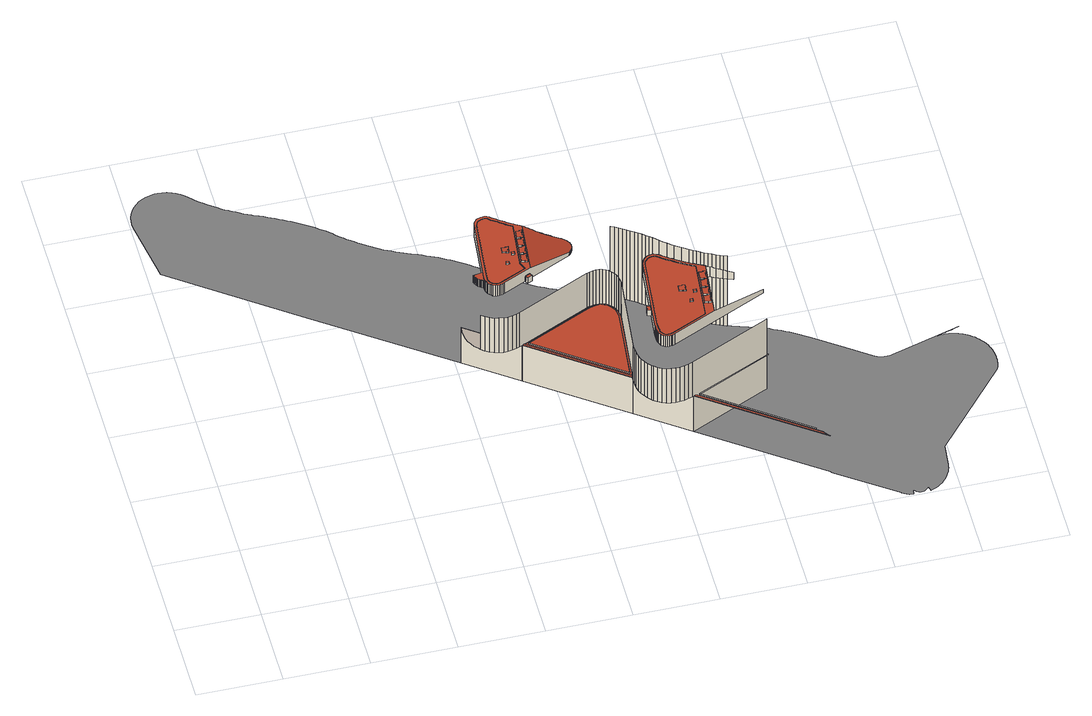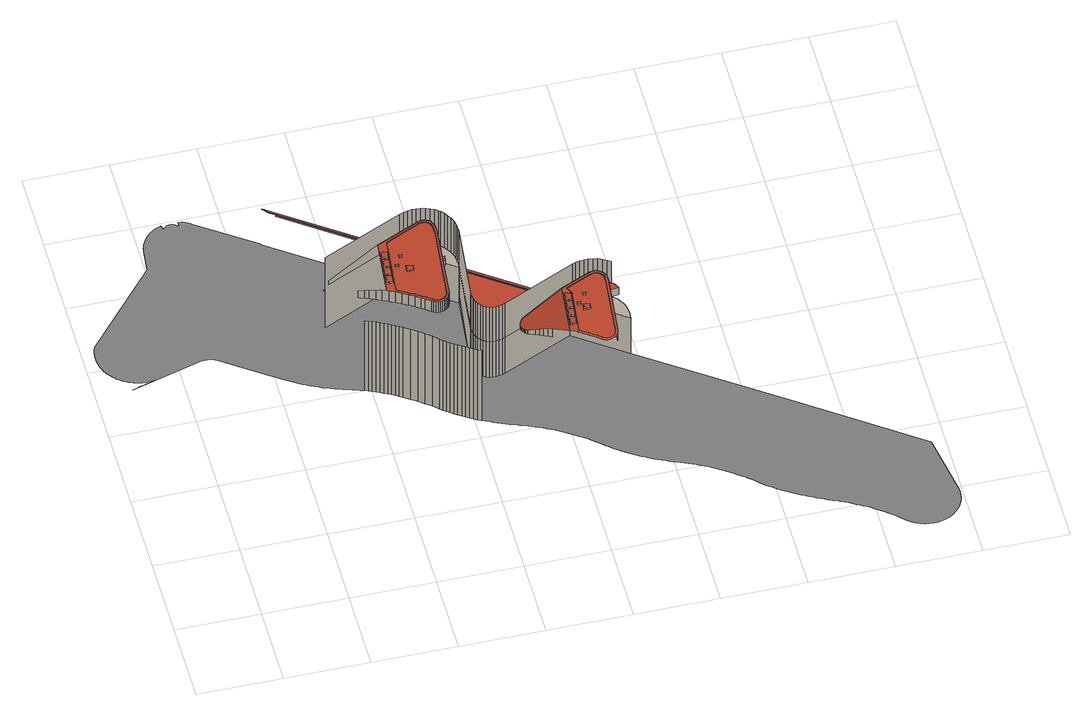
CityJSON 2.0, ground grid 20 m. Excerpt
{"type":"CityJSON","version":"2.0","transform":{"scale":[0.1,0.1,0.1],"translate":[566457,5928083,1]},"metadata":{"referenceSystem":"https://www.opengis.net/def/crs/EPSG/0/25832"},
"CityObjects":{
"building1":{"type":"Building","attributes":{"Grundfläche 2D":"8619.671251","Grundhöhe NN":"1.029"},"children":["building1-1","building1-2","building1-3","building1-4","building1-5","building1-6","building1-7","building1-8","building1-9","building1-10","building1-11","building1-12","building1-13","building1-14","building1-15","building1-16","building1-17","building1-18","building1-19"],"geometry":[{"type":"MultiSurface","lod":"3","boundaries":[[[0,1,2,3]],[[3,2,4,5]],[[5,4,6,7]],[[8,9,10,11,12,13,14,15,16,17,18,19,20,21,22,23,6,4,2,1]],[[24,25,17,16,26,27]],[[7,6,23,28]],[[28,23,22,29]],[[29,22,21,30]],[[31,32,33,34]],[[35,36,32,31]],[[34,33,37,38]],[[39,40,36,35]],[[38,37,41,42]],[[41,43,44,42]],[[45,46,47,48]],[[49,50,46,45]],[[48,47,51,52]],[[44,43,53,54]],[[52,51,55,56]],[[57,58,50,49]],[[59,58,57,60]],[[30,21,20,61]],[[54,53,62,63]],[[64,65,59,60]],[[62,66,67,63]],[[68,65,64,69]],[[70,68,69,71]],[[66,72,73,67]],[[39,74,75,76,77,78,40]],[[61,20,19,79]],[[80,70,71,81]],[[72,82,83,73]],[[84,80,81,85]],[[82,86,87,83]],[[88,84,85,89]],[[79,19,18,90]],[[86,91,92,87]],[[93,88,89,94]],[[95,96,56,55,97,98]],[[99,100,93,94]],[[101,102,103,104,98,97,55,51,47,46,50,58,59,65,68,70,80,84,88,93,100,105,106,107,108,109,110,111,112,113,114,115,116,117,118,119,120,121,122,123,124,125,126]],[[127,128,129,130,131,132,133,134,135,136,137,138,139,140,141,142,143,144,145,146,147,148,149,75,74,39,35,31,34,38,42,44,54,63,67,73,83,87,92,150,151,152,153,154,155],[156,99,94,89,85,81,71,69,64,60,57,49,45,48,52,56,96,95,157,158,159,160,161,162,163,164,165,166,167,168,169,170,171,172,173,174,175,176,177,178,179,180,181]],[[156,105,100,99]],[[182,183,184,25,17]],[[25,184,183,185,90,18,17]],[[186,187,188,189]],[[106,105,156,181]],[[190,191,189,188]],[[150,92,91,192,193]],[[194,17,25,195]],[[196,197,198,199,200,201]],[[202,203,204,205]],[[205,204,206,207]],[[198,208,209,210,211,199]],[[212,213,203,202]],[[207,206,214,215]],[[216,217,213,212]],[[215,214,218,219]],[[220,221,222,223,224,225,209,208,198,197,196,226,227,228,229,230,231,232,233,151,150,193,234,235,236,237,238,239,240,241,242,243,244,245,246]],[[247,248,210,209,225,224]],[[219,218,249,250]],[[250,249,251,252]],[[253,254,247,224,223,222]],[[252,251,255,256]],[[256,255,257,258]],[[193,192,259,234]],[[260,261,262,253,222,221,220]],[[234,259,263,235]],[[249,218,214,206,204,203,213,217,194,264,265,266,267,268,269,270,271,257,255,251]],[[258,257,271,272]],[[235,263,273,236]],[[260,220,246]],[[274,275,184,183]],[[246,276,261,260]],[[190,277,278,191]],[[279,185,183,184,275,274]],[[236,273,280,237]],[[245,281,276,246]],[[282,283,187,186]],[[284,281,245,244]],[[237,280,285,238]],[[286,284,244,243]],[[285,287,239,238]],[[288,286,243,242]],[[287,289,240,239]],[[290,288,242,241]],[[277,291,292,278]],[[289,290,241,240]],[[293,294,275,274]],[[272,271,270,295]],[[296,297,298,299,300,301,302,303,304,305,306,293,274,183,182,17,194,307,308],[189,191,278,292,309,310,311,312,313,314,315,316,317,318,319,282,186]],[[320,279,274,275,294,293]],[[195,194,217,216,321,308,322]],[[307,194,195,322,308]],[[291,323,309,292]],[[306,324,294,293]],[[325,320,293,294,324,306]],[[295,270,269,326]],[[323,291,277,190,188,187,283,327,328,329,330,331,332,333,334,335,336]],[[323,336,310,309]],[[305,337,324,306]],[[338,325,306,324,337,305]],[[326,269,268,339]],[[336,335,311,310]],[[340,341,342,343]],[[343,342,344,345]],[[346,347,341,340]],[[348,349,347,346]],[[345,344,350,351]],[[352,353,349,348]],[[304,354,337,305]],[[264,194,195,355]],[[350,356,357,351]],[[358,338,305,337,354,304]],[[359,360,353,352]],[[361,360,359,362]],[[363,364,365,366]],[[367,368,364,363]],[[311,335,334,312]],[[366,365,369,370]],[[357,356,371,372]],[[373,374,368,367]],[[370,369,375,376]],[[376,375,377,378]],[[303,379,354,304]],[[380,374,373,381]],[[382,358,304,354,379,303]],[[371,383,384,372]],[[378,377,385,386]],[[339,268,267,387]],[[312,334,333,313]],[[386,385,388,389]],[[390,380,381,391]],[[383,392,393,384]],[[394,390,391,395]],[[302,396,379,303]],[[313,333,332,314]],[[397,382,303,379,396,302]],[[398,394,395,399]],[[319,327,283,282]],[[314,332,331,315]],[[392,400,401,393]],[[301,402,396,302]],[[318,328,327,319]],[[403,397,302,396,402,301]],[[315,331,330,316]],[[317,329,328,318]],[[404,398,399,405]],[[316,330,329,317]],[[387,267,266,406]],[[300,407,402,301]],[[408,403,301,402,407,300]],[[321,409,296,410,322,308]],[[400,411,412,401]],[[308,322,410,296]],[[409,413,297,414,410,296]],[[415,404,405,416]],[[296,410,414,297]],[[299,417,407,300]],[[418,408,300,407,417,299]],[[413,419,298,420,414,297]],[[297,414,420,298]],[[298,420,417,299]],[[419,418,299,417,420,298]],[[421,415,416,422]],[[412,411,423,424]],[[406,266,265,425]],[[388,426,427,389]],[[428,429,430,361,362,431]],[[432,433,421,422]],[[434,428,431,435]],[[436,434,435,437]],[[426,438,439,427]],[[438,440,441,439]],[[442,436,437,443]],[[440,438,426,388,385,377,375,369,365,364,368,374,380,390,394,398,404,415,421,433,444,445,446,447,448,449,450,451,452,453,454,455,456,457,458,459,460,461,462,463,464,465,466,467,468,469]],[[441,440,469,470]],[[471,442,443,472]],[[473,474,475,476]],[[469,468,477,470]],[[478,479,471,472]],[[468,467,480,477]],[[472,443,437,435,431,362,359,352,348,346,340,343,345,351,357,372,384,393,401,412,424,481,482,483,484,485,486,487,488,489,490,491,492,493,494,495,496,497,498,499,500,501,502,503,504,505,506,507,508,478],[509,510,511,512,513,514,515,516,517,518,519,520,521,522,523,524,525,526,527,528,529,530,432,422,416,405,399,395,391,381,373,367,363,366,370,376,378,386,389,427,439,441,470,477,480,531]],[[474,532,533,475]],[[508,534,479,478]],[[480,467,466,531]],[[466,465,509,531]],[[532,535,536,533]],[[507,537,534,508]],[[465,464,510,509]],[[506,538,537,507]],[[535,539,540,536]],[[510,464,463,511]],[[505,541,538,506]],[[511,463,462,512]],[[539,542,543,540]],[[544,541,505,504]],[[514,513,512,462,461,460]],[[545,546,547,548]],[[503,549,544,504]],[[542,550,551,543]],[[516,515,514,460,459,458]],[[550,552,553,551]],[[554,555,556,549,503,502,501,500]],[[518,517,516,458,457,456]],[[552,557,558,553]],[[559,560,554,500,499,498]],[[561,562,563,564,565,566,567,568,569,570,571,572,573,574,575,576,577,578,579,580,581,582,583,584,585,586,587,588,589,590,591,592,593,594,595,596,597,598,599,600,601,602,603,604,605,606,607,608,609,610,611,612,613,614,615,616,617,618,619,620,621,622,623,624,625,626,627,628,629,630,631,632,633,634,635,636,637,638,639,640,641,476,475,533,536,540,543,551,553,558,642,643,644,645,646,647,648,649,650,651,652,653,654,655,656,657,658,659,660,661,662,663,664,665,666,667,668,669,670,671,672,673,674,675,676,677,678,679,680,681,682,683,684,685,686,687,688,689,690,691,692,693,694,695,696,697,698,699,700,701,702,703,704,705,706,707,708,709,710,711,712,713,714,715,716,717,718,719,720,721,722,723,724,725,726,727,728,729,730,731,732,733,734,735,736,737,738,739,740,741,742,743,744,745,746,747,748,749,750,751,752,753,754,755,756,757,758,759,760,761,762,763,764,765,766,767,768,769,770,771,772,773,774,775,776,777,778,779,780,781,782,783,784,785,786,787,788,789,790,791,792,793,794,795,796,797,798,799,800,801,802,803,804,805,806,807,808,809,810,811,812,813,814,815,355,195,25,24,816,817,818,819,820,821,822,823,824,825,826,827,828,829,830,831,832,833,834,835,836,837,838,839,840,841,842,843,844,845,846,847,848,849,850,851,852,853,854,855,856,857,858,859,860,861,862,863,864,865,866,867,868,869,870,871,872]],[[520,519,518,456,455,454]],[[557,873,642,558]],[[355,874,875,876,877,878,425,265,264]],[[264,879,880,876,875,874,355]],[[530,444,433,432]],[[559,498,497,496,495,881,882,883]],[[873,884,643,642]],[[522,521,520,454,453,452]],[[884,885,644,643]],[[452,451,450,524,523,522]],[[881,495,494,493,492,886,887,888]],[[644,885,889,890,646,645]],[[450,449,448,526,525,524]],[[448,447,446,528,527,526]],[[891,892,893,886,492,491,490,489]],[[646,890,894,895,648,647]],[[529,528,446,445,444,530]],[[481,424,423,896,897]],[[891,489,488,487,486,898,899,900]],[[648,895,901,902,650,649]],[[898,486,485,484,483,903,904,905]],[[548,547,906,907,908,909]],[[650,902,910,911,652,651]],[[912,913,914,903,483,482,915,916]],[[652,911,917,918,654,653]],[[918,919,655,654]],[[920,921,922,912,916,923,924,925]],[[919,926,656,655]],[[926,927,657,656]],[[920,925,928,929,930,931,932,933]],[[927,934,658,657]],[[930,935,936,937,938,931]],[[934,939,659,658]],[[939,940,660,659]],[[937,936,941,942,943,944,945,946]],[[940,947,661,660]],[[947,948,662,661]],[[948,949,663,662]],[[949,950,664,663]]],"semantics":{"surfaces":[{"type":"WallSurface"},{"type":"OuterCeilingSurface"},{"type":"RoofSurface"},{"type":"GroundSurface"}],"values":[0,0,0,1,0,0,0,0,0,0,0,0,0,0,0,0,0,0,0,0,0,0,0,0,0,0,0,0,0,0,0,0,0,0,0,0,0,0,0,0,2,2,0,0,0,0,0,0,0,0,0,0,0,0,0,0,0,0,2,0,0,0,0,0,0,0,0,0,1,0,0,2,0,0,0,0,0,0,0,0,0,0,0,0,0,0,0,0,0,0,2,0,0,0,0,0,0,0,2,0,0,0,0,0,0,0,0,0,0,0,0,0,0,0,0,0,0,0,0,0,0,0,0,0,0,0,0,0,0,0,0,0,0,0,0,0,0,0,0,0,0,0,0,0,0,0,0,0,0,0,0,0,0,0,0,0,0,0,0,0,0,0,0,0,0,0,0,0,0,0,0,0,0,0,0,2,0,0,0,0,0,0,2,0,0,0,0,0,0,0,0,0,0,0,0,0,0,0,0,0,0,0,0,0,0,0,0,3,0,0,0,0,0,0,0,0,0,0,0,0,0,0,0,0,0,0,0,0,0,0,0,0,0,0,0,0,0,0,0,0,0,0,0,0,0,0,0]}}]},
"building1-1":{"type":"BuildingInstallation","parents":["building1"],"geometry":[{"type":"MultiSurface","lod":"3","boundaries":[[[951,952,953,954,955,956,957,958,959,960,961,962,963,964,965,966]],[[967,968,966,965]],[[968,969,951,966]],[[952,951,969,970]],[[970,971,953,952]],[[971,972,954,953]],[[972,973,955,954]],[[973,974,956,955]],[[974,975,957,956]],[[975,976,958,957]],[[976,977,959,958]],[[977,978,960,959]],[[978,979,961,960]],[[979,980,962,961]],[[980,78,963,962]],[[77,964,963,78]],[[77,967,965,964]]],"semantics":{"surfaces":[{"type":"RoofSurface"},{"type":"WallSurface"}],"values":[0,1,1,1,1,1,1,1,1,1,1,1,1,1,1,1,1]}}]},
"building1-2":{"type":"BuildingInstallation","parents":["building1"],"geometry":[{"type":"MultiSurface","lod":"3","boundaries":[[[981,982,983,984]],[[984,983,985,986]],[[981,984,986,987]],[[982,981,987,988]],[[983,982,988,985]]],"semantics":{"surfaces":[{"type":"RoofSurface"},{"type":"WallSurface"}],"values":[0,1,1,1,1]}}]},
"building1-3":{"type":"BuildingInstallation","parents":["building1"],"geometry":[{"type":"MultiSurface","lod":"3","boundaries":[[[989,990,991,992,993,994,995,996,997,998,999,1000]],[[1001,1002,993,992]],[[1002,1003,994,993]],[[1003,1004,995,994]],[[996,995,1004,1005]],[[1005,1006,997,996]],[[1006,1007,998,997]],[[1007,1008,999,998]],[[1008,1009,1000,999]],[[1009,1010,989,1000]],[[1010,1011,990,989]],[[1011,1012,991,990]],[[992,991,1012,1001]]],"semantics":{"surfaces":[{"type":"RoofSurface"},{"type":"WallSurface"}],"values":[0,1,1,1,1,1,1,1,1,1,1,1,1]}}]},
"building1-4":{"type":"BuildingInstallation","parents":["building1"],"geometry":[{"type":"MultiSurface","lod":"3","boundaries":[[[1013,1014,1015,1016]],[[1016,1015,1017,1018]],[[1013,1016,1018,1019]],[[1014,1013,1019,1020]],[[1015,1014,1020,1017]]],"semantics":{"surfaces":[{"type":"RoofSurface"},{"type":"WallSurface"}],"values":[0,1,1,1,1]}}]},
"building1-5":{"type":"BuildingInstallation","parents":["building1"],"geometry":[{"type":"MultiSurface","lod":"3","boundaries":[[[1021,1022,1023,1024]],[[1024,1023,1025,1026]],[[1026,1027,1021,1024]],[[1022,1021,1027,1028]],[[1028,1025,1023,1022]]],"semantics":{"surfaces":[{"type":"RoofSurface"},{"type":"WallSurface"}],"values":[0,1,1,1,1]}}]},
"building1-6":{"type":"BuildingInstallation","parents":["building1"],"geometry":[{"type":"MultiSurface","lod":"3","boundaries":[[[1029,1030,1031,1032,1033,1034,1035,1036,1037,1038,1039,1040]],[[1033,1032,1041,1042]],[[1034,1033,1042,1043]],[[1035,1034,1043,1044]],[[1036,1035,1044,1045]],[[1037,1036,1045,1046]],[[1038,1037,1046,1047]],[[1039,1038,1047,1048]],[[1040,1039,1048,1049]],[[1029,1040,1049,1050]],[[1030,1029,1050,1051]],[[1031,1030,1051,1052]],[[1032,1031,1052,1041]]],"semantics":{"surfaces":[{"type":"RoofSurface"},{"type":"WallSurface"}],"values":[0,1,1,1,1,1,1,1,1,1,1,1,1]}}]},
"building1-7":{"type":"BuildingInstallation","parents":["building1"],"geometry":[{"type":"MultiSurface","lod":"3","boundaries":[[[1053,1054,1055,1056,1057,1058,1059,1060,1061,1062,1063,1064]],[[1065,1066,1057,1056]],[[1058,1057,1066,1067]],[[1067,1068,1059,1058]],[[1068,1069,1060,1059]],[[1069,1070,1061,1060]],[[1070,1071,1062,1061]],[[1071,1072,1063,1062]],[[1072,1073,1064,1063]],[[1073,1074,1053,1064]],[[1074,1075,1054,1053]],[[1075,1076,1055,1054]],[[1056,1055,1076,1065]]],"semantics":{"surfaces":[{"type":"RoofSurface"},{"type":"WallSurface"}],"values":[0,1,1,1,1,1,1,1,1,1,1,1,1]}}]},
"building1-8":{"type":"BuildingInstallation","parents":["building1"],"geometry":[{"type":"MultiSurface","lod":"3","boundaries":[[[1077,1078,1079,1080]],[[1077,194,307,1078]],[[307,182,1079,1078]],[[182,17,1080,1079]],[[194,1077,1080,17]]],"semantics":{"surfaces":[{"type":"RoofSurface"},{"type":"WallSurface"}],"values":[0,1,1,1,1]}}]},
"building1-9":{"type":"BuildingInstallation","parents":["building1"],"geometry":[{"type":"MultiSurface","lod":"3","boundaries":[[[1081,1082,1083,1084,1085,1086,1087,1088,1089,1090,1091,1092]],[[1093,1094,1085,1084]],[[1086,1085,1094,1095]],[[1095,1096,1087,1086]],[[1096,1097,1088,1087]],[[1097,1098,1089,1088]],[[1098,1099,1090,1089]],[[1099,1100,1091,1090]],[[1100,1101,1092,1091]],[[1101,1102,1081,1092]],[[1082,1081,1102,1103]],[[1103,1104,1083,1082]],[[1104,1093,1084,1083]]],"semantics":{"surfaces":[{"type":"RoofSurface"},{"type":"WallSurface"}],"values":[0,1,1,1,1,1,1,1,1,1,1,1,1]}}]},
"building1-10":{"type":"BuildingInstallation","parents":["building1"],"geometry":[{"type":"MultiSurface","lod":"3","boundaries":[[[1105,1106,1107,1108,1109,1110,1111,1112,1113,1114,1115,1116]],[[1117,1118,1109,1108]],[[1118,1119,1110,1109]],[[1119,1120,1111,1110]],[[1112,1111,1120,1121]],[[1121,1122,1113,1112]],[[1122,1123,1114,1113]],[[1123,1124,1115,1114]],[[1124,1125,1116,1115]],[[1125,1126,1105,1116]],[[1106,1105,1126,1127]],[[1127,1128,1107,1106]],[[1128,1117,1108,1107]]],"semantics":{"surfaces":[{"type":"RoofSurface"},{"type":"WallSurface"}],"values":[0,1,1,1,1,1,1,1,1,1,1,1,1]}}]},
"building1-11":{"type":"BuildingInstallation","parents":["building1"],"geometry":[{"type":"MultiSurface","lod":"3","boundaries":[[[1129,1130,1131,1132]],[[429,1131,1130,430]],[[429,1133,1132,1131]],[[1133,1134,1129,1132]],[[1130,1129,1134,430]]],"semantics":{"surfaces":[{"type":"RoofSurface"},{"type":"WallSurface"}],"values":[0,1,1,1,1]}}]},
"building1-12":{"type":"BuildingInstallation","parents":["building1"],"geometry":[{"type":"MultiSurface","lod":"3","boundaries":[[[1135,1136,1137,1138]],[[1138,1137,1139,1140]],[[1135,1138,1140,1141]],[[1136,1135,1141,1142]],[[1137,1136,1142,1139]]],"semantics":{"surfaces":[{"type":"RoofSurface"},{"type":"WallSurface"}],"values":[0,1,1,1,1]}}]},
"building1-13":{"type":"BuildingInstallation","parents":["building1"],"geometry":[{"type":"MultiSurface","lod":"3","boundaries":[[[1143,1144,1145,1146,1147,1148,1149,1150,1151,1152,1153,1154]],[[1147,1146,1155,1156]],[[1148,1147,1156,1157]],[[1149,1148,1157,1158]],[[1150,1149,1158,1159]],[[1151,1150,1159,1160]],[[1152,1151,1160,1161]],[[1153,1152,1161,1162]],[[1154,1153,1162,1163]],[[1143,1154,1163,1164]],[[1144,1143,1164,1165]],[[1145,1144,1165,1166]],[[1146,1145,1166,1155]]],"semantics":{"surfaces":[{"type":"RoofSurface"},{"type":"WallSurface"}],"values":[0,1,1,1,1,1,1,1,1,1,1,1,1]}}]},
"building1-14":{"type":"BuildingInstallation","parents":["building1"],"geometry":[{"type":"MultiSurface","lod":"3","boundaries":[[[1167,1168,1169,1170]],[[1171,1172,1170,1169]],[[1167,1170,1172,1173]],[[1173,1174,1168,1167]],[[1169,1168,1174,1171]]],"semantics":{"surfaces":[{"type":"RoofSurface"},{"type":"WallSurface"}],"values":[0,1,1,1,1]}}]},
"building1-15":{"type":"BuildingInstallation","parents":["building1"],"geometry":[{"type":"MultiSurface","lod":"3","boundaries":[[[1175,1176,1177,1178,1179,1180,1181]],[[1176,1175,1182,879]],[[1183,1179,1178,1184]],[[1185,1180,1179,1183]],[[1186,1181,1180,1185]],[[1182,1175,1181,1186]],[[879,264,1177,1176]],[[264,1184,1178,1177]]],"semantics":{"surfaces":[{"type":"RoofSurface"},{"type":"WallSurface"}],"values":[0,1,1,1,1,1,1,1]}}]},
"building1-16":{"type":"BuildingInstallation","parents":["building1"],"geometry":[{"type":"MultiSurface","lod":"3","boundaries":[[[1187,1188,1189,1190,1191,1192,1193,1194,1195,1196,1197,1198]],[[1199,1200,1187,1198]],[[1201,1202,1191,1190]],[[1202,1203,1192,1191]],[[1203,1204,1193,1192]],[[1194,1193,1204,1205]],[[1205,1206,1195,1194]],[[1206,1207,1196,1195]],[[1207,1208,1197,1196]],[[1208,1199,1198,1197]],[[1188,1187,1200,1209]],[[1209,1210,1189,1188]],[[1210,1201,1190,1189]]],"semantics":{"surfaces":[{"type":"RoofSurface"},{"type":"WallSurface"}],"values":[0,1,1,1,1,1,1,1,1,1,1,1,1]}}]},
"building1-17":{"type":"BuildingInstallation","parents":["building1"],"geometry":[{"type":"MultiSurface","lod":"3","boundaries":[[[1211,1212,1213,1214,1215,1216,1217,1218,1219,1220,1221,1222]],[[1223,1224,1215,1214]],[[1224,1225,1216,1215]],[[1225,1226,1217,1216]],[[1218,1217,1226,1227]],[[1227,1228,1219,1218]],[[1228,1229,1220,1219]],[[1229,1230,1221,1220]],[[1230,1231,1222,1221]],[[1231,1232,1211,1222]],[[1232,1233,1212,1211]],[[1233,1234,1213,1212]],[[1214,1213,1234,1223]]],"semantics":{"surfaces":[{"type":"RoofSurface"},{"type":"WallSurface"}],"values":[0,1,1,1,1,1,1,1,1,1,1,1,1]}}]},
"building1-18":{"type":"BuildingInstallation","parents":["building1"],"geometry":[{"type":"MultiSurface","lod":"3","boundaries":[[[1235,1236,1237,1238,1239,1240,1241,1242,1243,1244,1245,1246]],[[1247,1248,1239,1238]],[[1240,1239,1248,1249]],[[1249,1250,1241,1240]],[[1250,1251,1242,1241]],[[1251,1252,1243,1242]],[[1252,1253,1244,1243]],[[1253,1254,1245,1244]],[[1254,1255,1246,1245]],[[1255,1256,1235,1246]],[[1256,1257,1236,1235]],[[1257,1258,1237,1236]],[[1238,1237,1258,1247]]],"semantics":{"surfaces":[{"type":"RoofSurface"},{"type":"WallSurface"}],"values":[0,1,1,1,1,1,1,1,1,1,1,1,1]}}]},
"building1-19":{"type":"BuildingInstallation","parents":["building1"],"geometry":[{"type":"MultiSurface","lod":"3","boundaries":[[[1259,1260,1261,1262,1263,1264,1265,1266,1267,1268,1269,1270]],[[1263,1262,1271,1272]],[[1264,1263,1272,1273]],[[1273,1274,1265,1264]],[[1274,1275,1266,1265]],[[1275,1276,1267,1266]],[[1276,1277,1268,1267]],[[1277,1278,1269,1268]],[[1278,1279,1270,1269]],[[1279,1280,1259,1270]],[[1280,1281,1260,1259]],[[1281,1282,1261,1260]],[[1282,1271,1262,1261]]],"semantics":{"surfaces":[{"type":"RoofSurface"},{"type":"WallSurface"}],"values":[0,1,1,1,1,1,1,1,1,1,1,1,1]}}]}
},
"vertices":[
[640,556,228],[640,556,116],[648,550,116],[648,550,228],[657,545,116],[657,545,228],[667,540,116],[667,540,228],[635,562,116],[628,569,116],[623,578,116],[618,587,116],[615,597,116],[614,607,116],[613,617,116],[613,620,116],[614,631,116],[732,546,116],[725,543,116],[717,540,116],[707,538,116],[697,536,116],[687,536,116],[677,538,116],[614,631,0],[732,546,0],[614,631,74],[614,631,73],[677,538,228],[687,536,228],[697,536,228],[668,624,262],[668,624,228],[669,620,228],[669,620,262],[667,628,262],[667,628,228],[671,616,228],[671,616,262],[667,632,262],[667,632,228],[674,612,228],[674,612,262],[677,610,228],[677,610,262],[674,622,262],[674,622,260],[673,625,260],[673,625,262],[676,619,262],[676,619,260],[673,629,260],[673,629,262],[680,607,228],[680,607,262],[673,632,260],[673,632,262],[678,617,262],[678,617,260],[681,614,260],[681,614,262],[707,538,228],[685,605,228],[685,605,262],[684,612,262],[684,612,260],[690,604,228],[690,604,262],[687,611,260],[687,611,262],[690,610,260],[690,610,262],[694,604,228],[694,604,262],[667,636,262],[683,791,262],[683,791,228],[670,661,228],[667,636,228],[717,540,228],[693,610,260],[693,610,262],[698,605,228],[698,605,262],[697,611,260],[697,611,262],[702,606,228],[702,606,262],[700,612,260],[700,612,262],[725,543,228],[706,608,228],[706,608,262],[703,613,260],[703,613,262],[689,790,262],[673,636,262],[673,636,260],[689,790,260],[762,640,262],[762,640,260],[694,802,260],[692,799,260],[691,796,260],[690,793,260],[754,658,260],[766,771,260],[765,771,260],[761,774,260],[756,777,260],[752,780,260],[748,783,260],[744,786,260],[740,789,260],[736,792,260],[731,795,260],[727,798,260],[723,801,260],[719,805,260],[717,806,260],[714,807,260],[711,808,260],[708,808,260],[705,807,260],[703,807,260],[700,805,260],[697,804,260],[764,779,262],[760,782,262],[756,785,262],[751,788,262],[748,791,262],[743,794,262],[739,797,262],[735,800,262],[731,803,262],[727,806,262],[723,810,262],[720,811,262],[716,813,262],[712,814,262],[708,814,262],[704,813,262],[701,812,262],[697,811,262],[693,809,262],[690,806,262],[687,803,262],[685,799,262],[684,795,262],[773,638,262],[786,766,262],[782,768,262],[777,771,262],[772,774,262],[769,777,262],[754,658,262],[690,793,262],[691,796,262],[692,799,262],[694,802,262],[697,804,262],[700,805,262],[703,807,262],[705,807,262],[708,808,262],[711,808,262],[714,807,262],[717,806,262],[719,805,262],[723,801,262],[727,798,262],[731,795,262],[736,792,262],[740,789,262],[744,786,262],[748,783,262],[752,780,262],[756,777,262],[761,774,262],[765,771,262],[766,771,262],[737,548,116],[899,622,116],[899,622,0],[899,622,228],[943,406,116],[943,406,119],[747,547,119],[747,547,116],[901,617,119],[901,617,116],[874,684,228],[874,684,239],[947,391,116],[947,391,0],[822,745,253],[826,743,252],[830,741,251],[830,741,228],[826,743,228],[822,745,228],[947,362,228],[947,362,116],[949,352,116],[949,352,228],[953,343,116],[953,343,228],[835,739,250],[839,737,249],[839,737,228],[835,739,228],[946,373,228],[946,373,116],[958,334,116],[958,334,228],[946,383,228],[946,383,116],[964,326,116],[964,326,228],[866,726,242],[860,728,243],[856,730,244],[852,731,245],[847,733,246],[843,735,248],[818,747,254],[814,749,255],[810,752,256],[806,754,257],[802,756,258],[798,759,259],[794,761,260],[790,764,261],[876,686,238],[879,689,238],[881,693,237],[883,696,237],[884,700,237],[884,704,237],[884,707,237],[883,710,237],[882,713,238],[880,716,238],[878,718,239],[876,721,239],[873,722,240],[847,733,228],[843,735,228],[971,318,116],[971,318,228],[974,315,116],[974,315,228],[856,730,228],[852,731,228],[982,309,116],[982,309,228],[991,304,116],[991,304,228],[876,686,228],[871,724,240],[871,724,228],[860,728,228],[879,689,228],[1065,306,116],[1061,304,116],[1051,301,116],[1041,298,116],[1031,297,116],[1021,297,116],[1011,298,116],[1001,300,116],[1001,300,228],[881,693,228],[905,624,116],[905,624,0],[873,722,228],[907,619,119],[907,619,116],[905,624,228],[883,696,228],[876,721,228],[961,577,116],[961,577,119],[878,718,228],[884,700,228],[880,716,228],[884,704,228],[882,713,228],[884,707,228],[883,710,228],[914,621,119],[914,621,116],[913,626,116],[913,626,0],[1011,298,228],[966,580,116],[965,588,116],[964,595,116],[961,602,116],[958,608,116],[953,614,116],[948,619,116],[942,623,116],[935,626,116],[928,627,116],[921,627,116],[947,397,116],[966,577,116],[921,622,116],[927,622,116],[933,621,116],[939,618,116],[945,615,116],[949,611,116],[953,606,116],[957,600,116],[959,594,116],[960,587,116],[961,580,116],[913,626,228],[966,577,228],[966,577,0],[921,622,119],[921,627,0],[921,627,228],[1021,297,228],[961,580,119],[960,587,119],[959,594,119],[957,600,119],[953,606,119],[949,611,119],[945,615,119],[939,618,119],[933,621,119],[927,622,119],[928,627,0],[928,627,228],[1031,297,228],[1002,383,262],[1002,383,228],[1003,379,228],[1003,379,262],[1005,375,228],[1005,375,262],[1001,388,262],[1001,388,228],[1001,392,262],[1001,392,228],[1007,371,228],[1007,371,262],[1000,397,262],[1000,397,228],[935,626,0],[1065,306,0],[1011,368,228],[1011,368,262],[935,626,228],[1000,401,262],[1000,401,228],[1001,406,228],[1001,406,262],[1008,381,262],[1008,381,260],[1007,384,260],[1007,384,262],[1010,378,262],[1010,378,260],[1007,388,260],[1007,388,262],[1015,366,228],[1015,366,262],[1012,375,262],[1012,375,260],[1006,392,260],[1006,392,262],[1006,397,260],[1006,397,262],[942,623,0],[1014,373,260],[1014,373,262],[942,623,228],[1019,365,228],[1019,365,262],[1006,401,260],[1006,401,262],[1041,298,228],[1006,405,260],[1006,405,262],[1017,371,260],[1017,371,262],[1023,364,228],[1023,364,262],[1020,370,260],[1020,370,262],[948,619,0],[948,619,228],[1024,370,260],[1024,370,262],[1028,365,228],[1028,365,262],[953,614,0],[953,614,228],[1027,370,260],[1027,370,262],[1051,301,228],[958,608,0],[958,608,228],[966,580,228],[966,580,0],[1032,365,228],[1032,365,262],[965,588,228],[965,588,0],[1031,371,260],[1031,371,262],[961,602,0],[961,602,228],[964,595,228],[964,595,0],[1034,372,260],[1034,372,262],[1036,367,228],[1036,367,262],[1061,304,228],[1025,590,260],[1025,590,262],[1019,591,228],[1008,478,228],[1007,465,228],[1019,591,262],[1117,410,262],[1117,410,260],[1021,596,228],[1021,596,262],[1023,600,228],[1023,600,262],[1026,594,260],[1026,594,262],[1028,597,260],[1028,597,262],[1026,605,228],[1026,605,262],[1131,555,260],[1127,558,260],[1122,560,260],[1118,563,260],[1114,565,260],[1109,568,260],[1105,570,260],[1101,573,260],[1096,575,260],[1092,578,260],[1088,581,260],[1084,584,260],[1080,587,260],[1075,589,260],[1071,592,260],[1067,595,260],[1063,598,260],[1059,601,260],[1056,604,260],[1052,606,260],[1048,607,260],[1044,607,260],[1040,606,260],[1037,605,260],[1033,603,260],[1030,600,260],[1030,600,262],[1030,608,228],[1030,608,262],[984,748,228],[992,744,228],[992,744,0],[984,748,0],[1033,603,262],[1034,611,262],[1034,611,228],[1037,605,262],[1138,413,262],[1152,551,262],[1147,554,262],[1143,556,262],[1139,558,262],[1134,560,262],[1130,563,262],[1125,565,262],[1121,568,262],[1117,570,262],[1112,573,262],[1108,575,262],[1104,578,262],[1100,580,262],[1095,583,262],[1091,586,262],[1087,589,262],[1083,591,262],[1079,594,262],[1075,597,262],[1071,600,262],[1067,603,262],[1063,606,262],[1059,609,262],[1054,611,262],[1049,613,262],[1044,613,262],[1039,612,262],[1044,607,262],[1048,607,262],[1052,606,262],[1056,604,262],[1059,601,262],[1063,598,262],[1067,595,262],[1071,592,262],[1075,589,262],[1080,587,262],[1084,584,262],[1088,581,262],[1092,578,262],[1096,575,262],[1101,573,262],[1105,570,262],[1109,568,262],[1114,565,262],[1118,563,262],[1122,560,262],[1127,558,262],[1131,555,262],[1040,606,262],[1000,739,228],[1000,739,0],[1039,612,228],[1008,734,228],[1008,734,0],[1044,613,228],[1049,613,228],[1016,729,228],[1016,729,0],[1054,611,228],[1023,724,228],[1023,724,0],[1059,609,228],[1305,143,116],[1305,143,119],[1079,307,119],[1079,307,116],[1063,606,228],[1031,719,228],[1031,719,0],[1038,714,228],[1038,714,0],[1075,597,228],[1071,600,228],[1067,603,228],[1046,708,228],[1046,708,0],[1083,591,228],[1079,594,228],[382,1118,0],[389,1113,0],[397,1108,0],[404,1102,0],[411,1097,0],[418,1091,0],[425,1085,0],[431,1080,0],[437,1073,0],[444,1067,0],[451,1062,0],[457,1056,0],[464,1050,0],[471,1045,0],[478,1039,0],[485,1034,0],[492,1029,0],[499,1024,0],[507,1019,0],[514,1014,0],[522,1010,0],[529,1005,0],[537,1001,0],[545,997,0],[553,993,0],[561,989,0],[569,986,0],[577,982,0],[585,979,0],[591,976,0],[600,973,0],[608,969,0],[616,965,0],[625,961,0],[633,957,0],[641,953,0],[649,949,0],[657,944,0],[665,939,0],[673,935,0],[680,930,0],[688,925,0],[696,919,0],[703,914,0],[710,908,0],[718,903,0],[725,897,0],[732,891,0],[734,890,0],[740,883,0],[747,877,0],[753,872,0],[760,866,0],[767,860,0],[774,855,0],[781,850,0],[788,845,0],[795,840,0],[802,835,0],[810,830,0],[817,825,0],[825,821,0],[833,816,0],[840,812,0],[848,808,0],[856,804,0],[864,800,0],[872,796,0],[880,793,0],[888,789,0],[897,786,0],[905,783,0],[909,781,0],[917,778,0],[926,775,0],[934,771,0],[943,768,0],[951,764,0],[959,760,0],[968,756,0],[976,752,0],[1053,703,0],[1059,698,0],[1066,692,0],[1073,686,0],[1079,680,0],[1086,674,0],[1093,669,0],[1100,663,0],[1107,658,0],[1114,653,0],[1121,648,0],[1129,643,0],[1136,638,0],[1144,633,0],[1151,629,0],[1159,624,0],[1166,620,0],[1174,616,0],[1182,612,0],[1190,608,0],[1198,604,0],[1206,601,0],[1214,598,0],[1222,595,0],[1231,592,0],[1239,589,0],[1242,588,0],[1250,586,0],[1259,583,0],[1268,580,0],[1276,577,0],[1285,574,0],[1293,570,0],[1302,567,0],[1310,563,0],[1319,559,0],[1327,555,0],[1335,550,0],[1343,546,0],[1351,541,0],[1359,537,0],[1367,532,0],[1374,527,0],[1382,522,0],[1385,519,0],[1452,471,0],[1511,428,0],[1514,427,0],[1517,426,0],[1521,425,0],[1524,424,0],[1527,423,0],[1531,423,0],[1534,423,0],[1538,423,0],[1541,423,0],[1712,472,0],[1709,471,0],[1706,470,0],[1701,468,0],[1695,466,0],[1688,464,0],[1684,463,0],[1682,463,0],[1680,462,0],[1678,461,0],[1675,461,0],[1673,460,0],[1670,459,0],[1664,457,0],[1661,456,0],[1658,455,0],[1661,455,0],[1664,456,0],[1667,456,0],[1674,457,0],[1677,457,0],[1680,456,0],[1684,456,0],[1687,456,0],[1690,455,0],[1693,455,0],[1696,454,0],[1700,453,0],[1703,452,0],[1706,451,0],[1712,449,0],[1715,448,0],[1718,446,0],[1721,445,0],[1723,443,0],[1726,442,0],[1726,441,0],[1729,440,0],[1731,438,0],[1734,436,0],[1736,434,0],[1739,432,0],[1744,427,0],[1746,424,0],[1748,422,0],[1751,419,0],[1753,417,0],[1754,414,0],[1756,412,0],[1758,409,0],[1760,406,0],[1761,403,0],[1763,400,0],[1764,397,0],[1765,394,0],[1766,391,0],[1767,388,0],[1768,385,0],[1769,382,0],[1769,379,0],[1770,376,0],[1770,373,0],[1771,370,0],[1771,367,0],[1771,364,0],[1771,361,0],[1771,358,0],[1771,355,0],[1771,352,0],[1770,349,0],[1770,346,0],[1769,343,0],[1769,340,0],[1768,337,0],[1767,334,0],[1766,331,0],[1765,328,0],[1764,327,0],[1595,127,0],[1589,73,0],[1588,67,0],[1587,62,0],[1585,56,0],[1583,50,0],[1580,45,0],[1577,40,0],[1574,35,0],[1570,30,0],[1566,26,0],[1562,21,0],[1557,18,0],[1552,14,0],[1547,11,0],[1542,9,0],[1537,7,0],[1533,5,0],[1530,18,0],[1528,15,0],[1525,12,0],[1522,10,0],[1519,8,0],[1515,7,0],[1511,7,0],[1507,8,0],[1504,9,0],[1501,11,0],[1498,14,0],[1495,17,0],[1493,4,0],[1490,5,0],[1484,6,0],[1478,8,0],[1473,11,0],[1468,14,0],[1467,15,0],[1335,109,0],[1332,112,0],[1329,115,0],[431,763,0],[314,847,0],[151,965,0],[31,1052,0],[7,1195,0],[6,1204,0],[5,1214,0],[6,1224,0],[8,1234,0],[11,1244,0],[16,1253,0],[22,1262,0],[29,1269,0],[37,1276,0],[46,1282,0],[55,1286,0],[65,1289,0],[74,1291,0],[77,1291,0],[84,1292,0],[94,1291,0],[104,1289,0],[114,1286,0],[123,1282,0],[132,1276,0],[140,1270,0],[147,1263,0],[153,1257,0],[159,1251,0],[166,1245,0],[173,1240,0],[180,1234,0],[187,1229,0],[194,1224,0],[201,1218,0],[208,1213,0],[215,1208,0],[223,1204,0],[230,1199,0],[238,1195,0],[246,1190,0],[253,1186,0],[261,1182,0],[269,1178,0],[277,1174,0],[285,1171,0],[294,1167,0],[302,1163,0],[310,1159,0],[318,1155,0],[326,1151,0],[334,1147,0],[342,1142,0],[350,1138,0],[358,1133,0],[366,1128,0],[374,1123,0],[1053,703,228],[1245,388,0],[1253,392,0],[1253,392,116],[1253,392,228],[1245,388,228],[1070,308,116],[1245,388,116],[1095,583,228],[1091,586,228],[1087,589,228],[1059,698,228],[1066,692,228],[1108,575,228],[1104,578,228],[1100,580,228],[1073,686,228],[1079,680,228],[1121,568,228],[1117,570,228],[1112,573,228],[1086,674,228],[1093,669,228],[1265,471,228],[1265,471,239],[1134,560,228],[1130,563,228],[1125,565,228],[1100,663,228],[1107,658,228],[1147,554,228],[1143,556,228],[1139,558,228],[1247,383,119],[1255,387,119],[1255,387,116],[1247,383,116],[1114,653,228],[1121,648,228],[1161,547,228],[1156,549,228],[1152,551,228],[1156,549,261],[1161,547,260],[1129,643,228],[1136,638,228],[1144,633,228],[1174,541,228],[1170,543,228],[1165,545,228],[1165,545,260],[1170,543,259],[1174,541,258],[1151,629,228],[1159,624,228],[1179,539,257],[1184,537,256],[1188,535,255],[1188,535,228],[1184,537,228],[1179,539,228],[1166,620,228],[1193,533,254],[1197,531,253],[1197,531,228],[1193,533,228],[1174,616,228],[1182,612,228],[1202,530,252],[1207,528,251],[1211,526,250],[1211,526,228],[1207,528,228],[1202,530,228],[1190,608,228],[1198,604,228],[1206,601,228],[1214,598,228],
[649,653,251],[650,651,251],[651,649,251],[652,648,251],[653,646,251],[655,644,251],[656,642,251],[658,641,251],[660,640,251],[662,639,251],[663,638,251],[665,637,251],[667,636,251],[670,661,251],[648,657,251],[649,655,251],[648,657,228],[649,655,228],[649,653,228],[650,651,228],[651,649,228],[652,648,228],[653,646,228],[655,644,228],[656,642,228],[658,641,228],[660,640,228],[662,639,228],[663,638,228],[665,637,228],
[726,669,263],[725,663,263],[732,662,263],[732,668,263],[732,662,260],[732,668,260],[726,669,260],[725,663,260],
[741,712,263],[735,712,263],[734,711,263],[726,712,263],[725,699,263],[733,698,263],[733,696,263],[739,696,263],[740,702,263],[738,702,263],[738,706,263],[740,705,263],[726,712,260],[725,699,260],[733,698,260],[733,696,260],[739,696,260],[740,702,260],[738,702,260],[738,706,260],[740,705,260],[741,712,260],[735,712,260],[734,711,260],
[744,695,263],[744,688,263],[750,687,263],[751,694,263],[750,687,260],[751,694,260],[744,695,260],[744,688,260],
[764,625,245],[776,630,245],[772,637,245],[761,632,245],[772,637,228],[761,632,228],[764,625,228],[776,630,228],
[775,679,266],[769,679,266],[769,678,266],[760,678,266],[758,660,266],[767,659,266],[767,658,266],[773,657,266],[774,663,266],[772,663,266],[773,673,266],[775,673,266],[760,678,262],[758,660,262],[767,659,262],[767,658,262],[773,657,262],[774,663,262],[772,663,262],[773,673,262],[775,673,262],[775,679,262],[769,679,262],[769,678,262],
[778,703,266],[771,703,266],[771,701,266],[763,702,266],[761,683,266],[769,683,266],[769,681,266],[775,681,266],[776,687,266],[774,687,266],[775,697,266],[777,696,266],[763,702,262],[761,683,262],[769,683,262],[769,681,262],[775,681,262],[776,687,262],[774,687,262],[775,697,262],[777,696,262],[778,703,262],[771,703,262],[771,701,262],
[947,391,118],[947,397,118],[737,548,118],[732,546,118],
[780,726,266],[774,727,266],[774,725,266],[765,726,266],[763,707,266],[772,706,266],[772,705,266],[778,705,266],[778,711,266],[777,711,266],[778,720,266],[779,720,266],[765,726,262],[763,707,262],[772,706,262],[772,705,262],[778,705,262],[778,711,262],[777,711,262],[778,720,262],[779,720,262],[780,726,262],[774,727,262],[774,725,262],
[782,751,266],[776,751,266],[776,749,266],[768,750,266],[766,731,266],[774,731,266],[774,729,266],[780,729,266],[781,735,266],[779,735,266],[780,745,266],[782,744,266],[768,750,262],[766,731,262],[774,731,262],[774,729,262],[780,729,262],[781,735,262],[779,735,262],[780,745,262],[782,744,262],[782,751,262],[776,751,262],[776,749,262],
[998,466,245],[1007,465,245],[1008,478,245],[1000,479,245],[1000,479,228],[998,466,228],
[1095,461,263],[1094,454,263],[1101,454,263],[1101,460,263],[1101,454,260],[1101,460,260],[1095,461,260],[1094,454,260],
[1094,505,263],[1088,506,263],[1088,505,263],[1079,505,263],[1078,492,263],[1087,491,263],[1086,490,263],[1093,489,263],[1093,496,263],[1092,496,263],[1092,499,263],[1094,499,263],[1079,505,260],[1078,492,260],[1087,491,260],[1086,490,260],[1093,489,260],[1093,496,260],[1092,496,260],[1092,499,260],[1094,499,260],[1094,505,260],[1088,506,260],[1088,505,260],
[1109,487,263],[1108,480,263],[1115,480,263],[1115,486,263],[1115,480,260],[1115,486,260],[1109,487,260],[1108,480,260],
[1317,130,118],[1070,308,118],[1065,306,118],[1329,115,118],[1325,119,118],[1322,123,118],[1319,127,118],[1317,130,116],[1325,119,116],[1329,115,116],[1322,123,116],[1319,127,116],
[1141,461,266],[1135,461,266],[1135,460,266],[1126,460,266],[1124,442,266],[1133,441,266],[1133,440,266],[1139,439,266],[1139,445,266],[1138,445,266],[1139,455,266],[1140,455,266],[1140,455,262],[1141,461,262],[1126,460,262],[1124,442,262],[1133,441,262],[1133,440,262],[1139,439,262],[1139,445,262],[1138,445,262],[1139,455,262],[1135,461,262],[1135,460,262],
[1143,484,266],[1137,485,266],[1137,483,266],[1128,484,266],[1126,465,266],[1135,464,266],[1135,463,266],[1141,462,266],[1142,468,266],[1140,468,266],[1141,478,266],[1143,478,266],[1128,484,262],[1126,465,262],[1135,464,262],[1135,463,262],[1141,462,262],[1142,468,262],[1140,468,262],[1141,478,262],[1143,478,262],[1143,484,262],[1137,485,262],[1137,483,262],
[1146,508,266],[1140,509,266],[1139,507,266],[1131,508,266],[1129,489,266],[1137,488,266],[1137,487,266],[1144,486,266],[1144,492,266],[1143,492,266],[1144,502,266],[1145,502,266],[1131,508,262],[1129,489,262],[1137,488,262],[1137,487,262],[1144,486,262],[1144,492,262],[1143,492,262],[1144,502,262],[1145,502,262],[1146,508,262],[1140,509,262],[1139,507,262],
[1148,532,266],[1142,533,266],[1142,531,266],[1133,532,266],[1131,513,266],[1140,512,266],[1140,511,266],[1146,510,266],[1147,516,266],[1145,516,266],[1146,526,266],[1148,526,266],[1133,532,262],[1131,513,262],[1140,512,262],[1140,511,262],[1146,510,262],[1147,516,262],[1145,516,262],[1146,526,262],[1148,526,262],[1148,532,262],[1142,533,262],[1142,531,262]
]}
